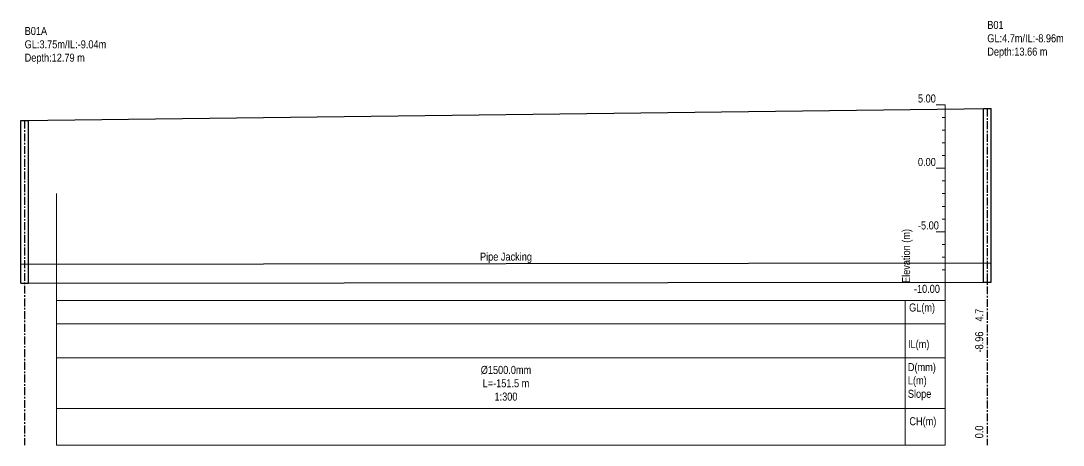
# Model space of a CAD drawing. Header units: metres. Extents: x -765 to 513, y -99 to 211.
# Drawn here: x -152.1 to 11.9, y -43.6 to 23.2 of the extents above; entities that cross this region are included whole.
import ezdxf

# ---------------------------------------------------------------- set-up
doc = ezdxf.new("R2010")
doc.units = ezdxf.units.M
doc.header["$MEASUREMENT"] = 0
doc.linetypes.add('CENTER', pattern=[2, 1.25, -0.25, 0.25, -0.25])
doc.layers.add('PDF_PDF2_Geometry', color=253, linetype='Continuous', lineweight=9, true_color=0xababab)
doc.layers.add('PDF_Text', color=7, linetype='Continuous')
doc.layers.add('SM_PP_GRIDTEXT', color=7, linetype='Continuous', lineweight=5)
doc.styles.add('ALL', font='swissc.ttf')

# ---------------------------------------------------------------- blocks, each defined once
blk = doc.blocks.new('template10505')
at = {"layer": 'PDF_PDF2_Geometry'}
blk.add_line((0, 24.61), (0, 53.61), dxfattribs=at)
at = {"layer": 'SM_PP_GRIDTEXT'}
for p, q in [((0, 53.61), (-1.39, 53.61)), ((0, 0), (0, 53.61)), ((0, 51.61), (-0.46, 51.61)), ((0, 49.61), (-0.46, 49.61)), ((0, 47.61), (-0.46, 47.61)), ((0, 45.61), (-0.46, 45.61)), ((0, 43.61), (-1.39, 43.61)), ((0, 41.61), (-0.46, 41.61)), ((0, 39.61), (-0.46, 39.61)), ((0, 37.61), (-0.46, 37.61)), ((0, 35.61), (-0.46, 35.61)), ((0, 33.61), (-1.37, 33.61)), ((0, 31.61), (-0.46, 31.61)), ((0, 29.61), (-0.46, 29.61)), ((0, 27.61), (-0.46, 27.61)), ((0, 25.61), (-1.3, 25.61)), ((-6.28, 22.76), (-6.28, 0)), ((0, 22.76), (-6.28, 22.76)), ((-6.28, 19.12), (0, 19.12)), ((0, 13.73), (-6.28, 13.73)), ((-6.28, 0), (0, 0))]:
    blk.add_line(p, q, dxfattribs=at)
blk.add_lwpolyline([(-6.28, 5.78), (0, 5.78)], dxfattribs=at)
at = {"layer": 'PDF_Text', "char_height": 1.26, "attachment_point": 7, "style": 'ALL'}
for s, insert in [('5.00', (-4.26, 53.95)), ('0.00', (-4.26, 43.95)), ('-5.00', (-4.26, 33.96)), ('-10.00', (-4.9, 23.97)), ('GL(m)', (-5.66, 20.67)), ('IL(m)', (-5.83, 14.91)), ('CH(m)', (-5.61, 2.76))]:
    blk.add_mtext(s, dxfattribs=dict(at, insert=insert))
at = {"layer": 'PDF_Text', "insert": (-5.12, 25.54), "char_height": 1.26, "attachment_point": 7, "rotation": 90, "style": 'ALL'}
blk.add_mtext('Elevation (m)', dxfattribs=at)
at = {"layer": 'PDF_Text', "insert": (-5.85, 7.08), "char_height": 1.26, "width": 12.5671, "attachment_point": 7, "style": 'ALL'}
blk.add_mtext('D(mm)\\P\\pxt2;L(m)\\P\\ptz;Slope', dxfattribs=at)

msp = doc.modelspace()

# ---------------------------------------------------------------- linework, layer by layer
for p, q in [((-152.1, -15.08), (0.6, -14.92)), ((-152.1, -18.08), (0.6, -17.92))]:
    msp.add_line(p, q)
at = {"layer": 'GROUND_ELEVATION', "color": 3}
msp.add_line((-152.1, 7.5), (0.6, 9.4), dxfattribs=at)
at = {"layer": 'lines', "color": 8, "linetype": 'CENTER'}
for p, q in [((0, 9.4), (0, -43.61)), ((-151.5, 7.5), (-151.5, -43.61))]:
    msp.add_line(p, q, dxfattribs=at)
at = {"layer": 'Profile Manhole'}
for p, q in [((-0.6, -17.92), (-0.6, 9.4)), ((-0.6, 9.4), (0.6, 9.4)), ((0.6, -17.92), (0.6, 9.4)), ((-152.1, -18.08), (-152.1, 7.5)), ((-152.1, 7.5), (-150.9, 7.5)), ((-150.9, -18.08), (-150.9, 7.5)), ((-0.6, -17.92), (0.6, -17.92)), ((-152.1, -18.08), (-150.9, -18.08))]:
    msp.add_line(p, q, dxfattribs=at)
at = {"layer": 'SM_PP_GRIDTEXT'}
for p, q in [((-146.5, -43.61), (-146.5, -4)), ((-6.65, -20.85), (-146.5, -20.85)), ((-6.65, -24.49), (-146.5, -24.49)), ((-6.65, -29.88), (-146.5, -29.88)), ((-6.65, -37.83), (-146.5, -37.83)), ((-6.65, -43.61), (-146.5, -43.61))]:
    msp.add_line(p, q, dxfattribs=at)

# ---------------------------------------------------------------- block references
msp.add_blockref('template10505', (-6.65, -43.61))

# ---------------------------------------------------------------- texts
at = {"layer": 'ANNOTATION', "color": 7, "char_height": 1.26, "style": 'ALL'}
for s, insert, attachment_point in [('B01\\PGL:4.7m/IL:-8.96m\\PDepth:13.66 m', (0, 23.2), 1), ('B01A\\PGL:3.75m/IL:-9.04m\\PDepth:12.79 m', (-151.5, 22.25), 1), ('Pipe Jacking', (-75.75, -13.29), 2), ('Ø1500.0mm\\PL=-151.5 m\\P1:300', (-75.75, -31.13), 2)]:
    msp.add_mtext(s, dxfattribs=dict(at, insert=insert, attachment_point=attachment_point))
at = {"layer": 'PDF_text', "color": 7, "style": 'ALL'}
for s, p in [('4.7', (-0.64, -24.13)), ('-8.96', (-0.64, -29.01)), ('0.0', (-0.64, -42.53))]:
    msp.add_text(s, height=1.26, rotation=90, dxfattribs=at).set_placement(p)

doc.saveas('drawing.dxf')
